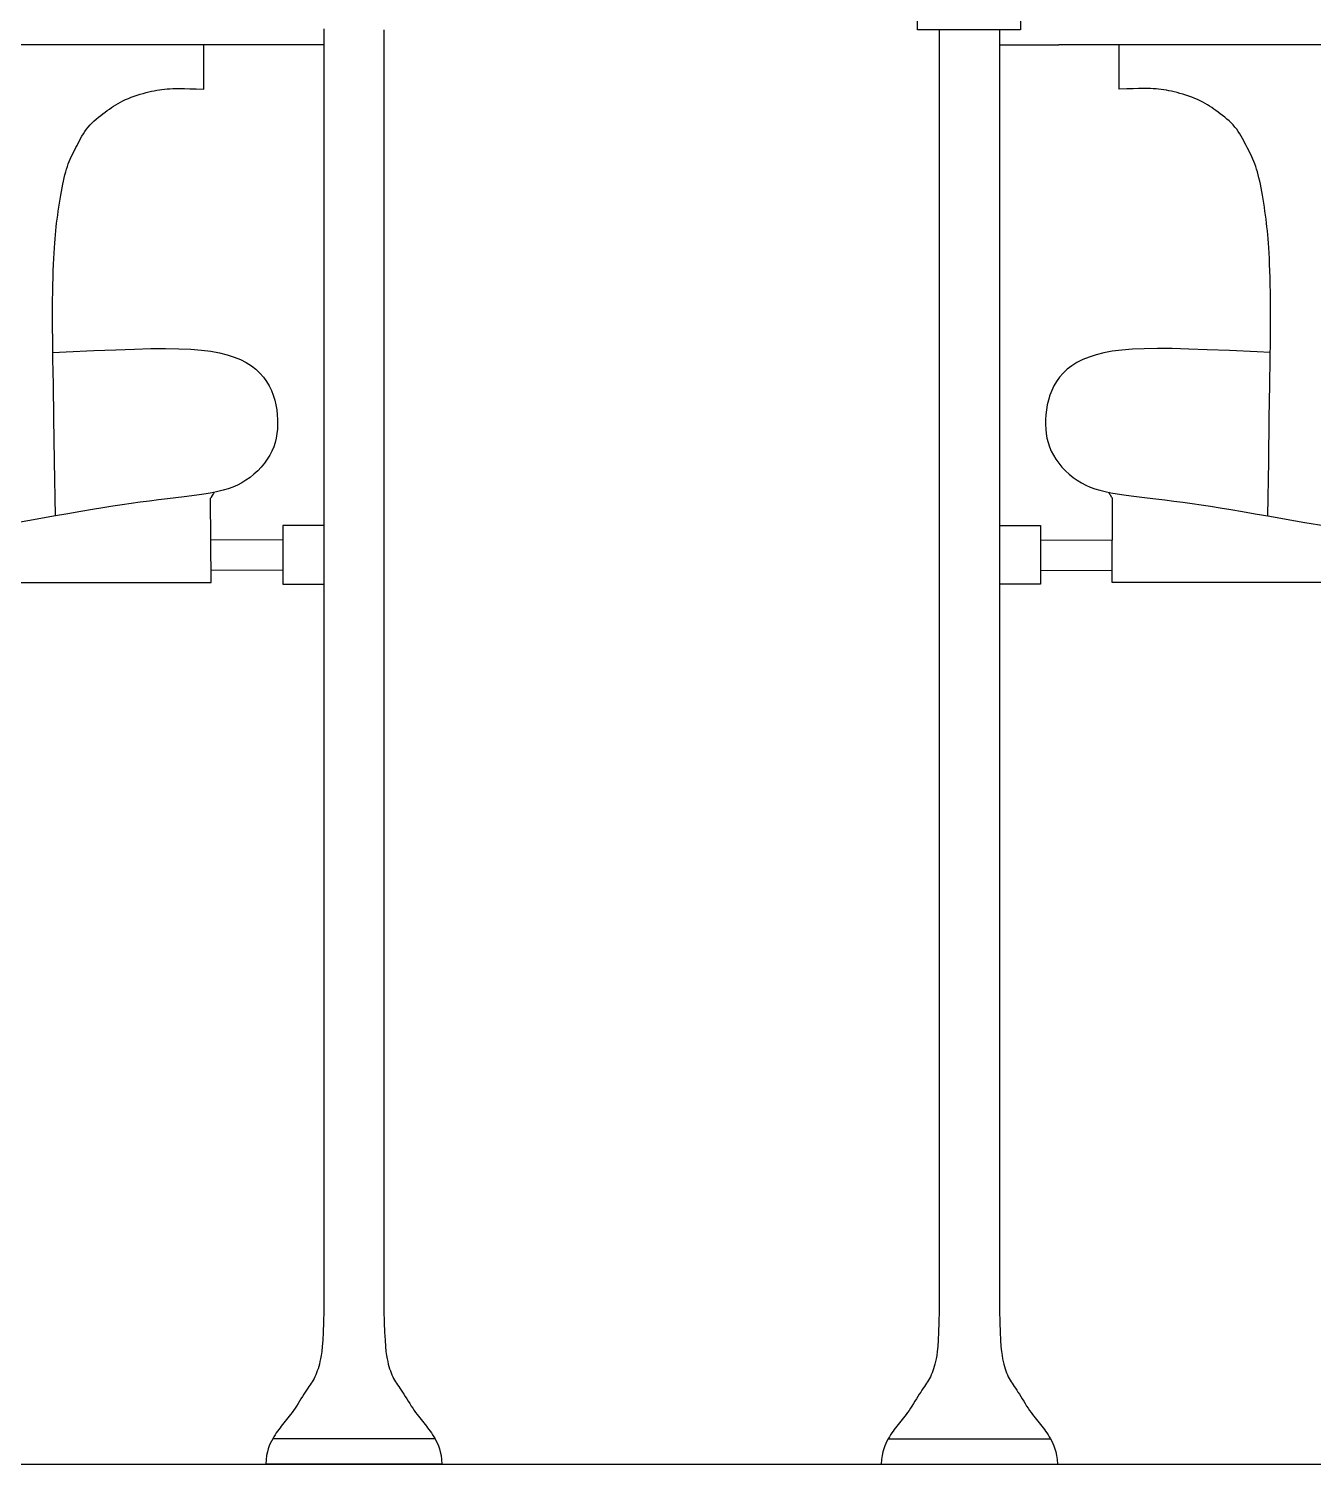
# Model space of a CAD drawing. Header units: millimetres. Extents: x 2056 to 4470, y 1400 to 3101.
# Drawn here: x 2179.197 to 2179.744, y 1446.319 to 1446.929 of the extents above; entities that cross this region are included whole.
import ezdxf

# ---------------------------------------------------------------- set-up
doc = ezdxf.new("R2010")
doc.units = ezdxf.units.MM
doc.layers.add('A-PLAN-2', color=4, linetype='Continuous')
doc.layers.add('A-PLAN-3', color=3, linetype='Continuous')

# ---------------------------------------------------------------- blocks, each defined once
blk = doc.blocks.new('ESCRITORIO CONSULTORIO')
for p, q in [((0.58012, 0.60361, 3.01081), (0.14577, 0.60361, 3.01081)), ((0.86761, 0.60361, 3.01081), (0.89291, 0.60361, 3.01081)), ((1.32726, 0.60361, 3.01081), (0.89291, 0.60361, 3.01081)), ((0.56274, 0.3931, 3.01081), (0.53211, 0.39296, 3.01081)), ((0.88499, 0.3931, 3.01081), (0.91562, 0.39296, 3.01081)), ((0.56274, 0.3802, 3.01081), (0.53217, 0.38006, 3.01081)), ((0.88499, 0.3802, 3.01081), (0.91556, 0.38006, 3.01081)), ((0.62742, 0.01089, 3.01081), (0.55848, 0.01089, 3.01081)), ((0.82031, 0.01089, 3.01081), (0.88925, 0.01089, 3.01081)), ((0.63044, 0, 3.01081), (0.55546, 0, 3.01081)), ((0.81729, 0, 3.01081), (0.89227, 0, 3.01081))]:
    blk.add_line(p, q)
for points in [[(0.1644, 0.67217), (0, 0.67217), (0, 0), (1.49986, 0), (1.49986, 0.67217), (1.28464, 0.67217)], [(0.87658, 0.61004), (0.83267, 0.61004), (0.83267, 0.65581), (0.87658, 0.65581), (0.87658, 0.61004), (0.85463, 0.61004)], [(0.58012, 0.61034), (0.58012, 0.06542)], [(0.60578, 0.61004), (0.60578, 0.06542)], [(0.84195, 0.61004), (0.84195, 0.06542)], [(0.86761, 0.61004), (0.86761, 0.06542)], [(0.52914, 0.58479), (0.52914, 0.60361)], [(0.91859, 0.58479), (0.91859, 0.60361)], [(0.46597, 0.40324), (0.46562, 0.42649), (0.46534, 0.44489), (0.46512, 0.45914), (0.46497, 0.4699), (0.46487, 0.47787), (0.46482, 0.4837), (0.4648, 0.48808), (0.4648, 0.49169), (0.46483, 0.49508), (0.46488, 0.49836), (0.46494, 0.50153), (0.46502, 0.50456), (0.46511, 0.50744), (0.46521, 0.51015), (0.46532, 0.5127), (0.46544, 0.51506), (0.46557, 0.51723), (0.4657, 0.51924), (0.46584, 0.5211), (0.466, 0.52286), (0.46616, 0.52455), (0.46634, 0.52618), (0.46653, 0.5278), (0.46674, 0.52944), (0.46696, 0.53111), (0.4672, 0.53281), (0.46745, 0.53452), (0.46771, 0.53624), (0.46798, 0.53794), (0.46826, 0.53961), (0.46854, 0.54123), (0.46883, 0.54279), (0.46913, 0.54428), (0.46943, 0.54569), (0.46974, 0.54704), (0.47006, 0.54833), (0.47039, 0.54956), (0.47074, 0.55074), (0.4711, 0.55187), (0.47149, 0.55296), (0.4719, 0.55401), (0.47233, 0.55503), (0.47277, 0.55602), (0.47323, 0.55699), (0.47371, 0.55796), (0.47419, 0.55892), (0.47469, 0.55988), (0.47519, 0.56085), (0.47569, 0.56183), (0.47621, 0.56282), (0.47674, 0.56382), (0.4773, 0.56481), (0.47789, 0.56579), (0.47852, 0.56676), (0.4792, 0.56771), (0.47994, 0.56863), (0.48073, 0.56952), (0.48158, 0.57038), (0.48247, 0.57121), (0.48338, 0.57201), (0.48432, 0.57278), (0.48527, 0.57353), (0.48621, 0.57425), (0.48714, 0.57494), (0.48805, 0.57562), (0.48895, 0.57627), (0.48984, 0.5769), (0.49075, 0.5775), (0.49168, 0.57809), (0.49265, 0.57867), (0.49366, 0.57922), (0.49473, 0.57976), (0.49587, 0.58028), (0.49706, 0.58078), (0.49829, 0.58127), (0.49955, 0.58173), (0.50082, 0.58216), (0.50209, 0.58256), (0.50334, 0.58294), (0.50457, 0.58328), (0.50575, 0.58358), (0.5069, 0.58385), (0.50802, 0.58409), (0.50912, 0.58429), (0.51021, 0.58447), (0.5113, 0.58462), (0.51241, 0.58474), (0.51353, 0.58484), (0.51469, 0.58492), (0.51594, 0.58497), (0.51735, 0.585), (0.51899, 0.58501), (0.52092, 0.58499), (0.52321, 0.58495), (0.52593, 0.58488), (0.52914, 0.58479)], [(0.98176, 0.40324), (0.98212, 0.42649), (0.9824, 0.44489), (0.98261, 0.45914), (0.98276, 0.4699), (0.98286, 0.47787), (0.98292, 0.4837), (0.98294, 0.48808), (0.98293, 0.49169), (0.9829, 0.49508), (0.98285, 0.49836), (0.98279, 0.50153), (0.98271, 0.50456), (0.98262, 0.50744), (0.98252, 0.51015), (0.98241, 0.5127), (0.98229, 0.51506), (0.98217, 0.51723), (0.98203, 0.51924), (0.98189, 0.5211), (0.98173, 0.52286), (0.98157, 0.52455), (0.98139, 0.52618), (0.9812, 0.5278), (0.981, 0.52944), (0.98077, 0.53111), (0.98054, 0.53281), (0.98029, 0.53452), (0.98003, 0.53624), (0.97975, 0.53794), (0.97947, 0.53961), (0.97919, 0.54123), (0.9789, 0.54279), (0.9786, 0.54428), (0.9783, 0.54569), (0.97799, 0.54704), (0.97768, 0.54833), (0.97734, 0.54956), (0.977, 0.55074), (0.97663, 0.55187), (0.97624, 0.55296), (0.97584, 0.55401), (0.97541, 0.55503), (0.97496, 0.55602), (0.9745, 0.55699), (0.97402, 0.55796), (0.97354, 0.55892), (0.97304, 0.55988), (0.97254, 0.56085), (0.97204, 0.56183), (0.97152, 0.56282), (0.97099, 0.56382), (0.97043, 0.56481), (0.96984, 0.56579), (0.96921, 0.56676), (0.96853, 0.56771), (0.96779, 0.56863), (0.967, 0.56952), (0.96615, 0.57038), (0.96527, 0.57121), (0.96435, 0.57201), (0.96341, 0.57278), (0.96247, 0.57353), (0.96152, 0.57425), (0.96059, 0.57494), (0.95968, 0.57562), (0.95879, 0.57627), (0.95789, 0.5769), (0.95698, 0.5775), (0.95605, 0.57809), (0.95508, 0.57867), (0.95407, 0.57922), (0.953, 0.57976), (0.95186, 0.58028), (0.95067, 0.58078), (0.94944, 0.58127), (0.94818, 0.58173), (0.94691, 0.58216), (0.94564, 0.58256), (0.94439, 0.58294), (0.94317, 0.58328), (0.94198, 0.58358), (0.94084, 0.58385), (0.93972, 0.58409), (0.93861, 0.58429), (0.93752, 0.58447), (0.93643, 0.58462), (0.93532, 0.58474), (0.9342, 0.58484), (0.93305, 0.58492), (0.93179, 0.58497), (0.93038, 0.585), (0.92874, 0.58501), (0.92681, 0.58499), (0.92452, 0.58495), (0.9218, 0.58488), (0.91859, 0.58479)], [(0.46494, 0.47281), (0.47056, 0.47304), (0.4823, 0.47355), (0.49173, 0.47396), (0.49961, 0.47425), (0.50661, 0.47441), (0.51289, 0.47446), (0.51853, 0.47436), (0.52357, 0.47414), (0.52808, 0.47377), (0.53212, 0.47326), (0.53575, 0.47261), (0.53903, 0.4718), (0.54202, 0.47084), (0.54472, 0.46973), (0.54717, 0.46849), (0.54936, 0.46711), (0.55131, 0.46562), (0.55303, 0.46401), (0.55454, 0.4623), (0.55585, 0.46049), (0.55697, 0.45859), (0.55791, 0.45662), (0.55869, 0.4546), (0.55931, 0.45254), (0.55979, 0.45045), (0.56014, 0.44836), (0.56037, 0.44627), (0.5605, 0.44421), (0.56052, 0.44219), (0.56044, 0.4402), (0.56024, 0.43826), (0.55992, 0.43635), (0.55947, 0.43448), (0.55887, 0.43264), (0.55812, 0.43084), (0.55721, 0.42907), (0.55614, 0.42734), (0.55491, 0.42566), (0.55354, 0.42404), (0.55206, 0.42249), (0.55047, 0.42103), (0.5488, 0.41968), (0.54705, 0.41844), (0.54525, 0.41734), (0.54341, 0.41638), (0.54151, 0.41554), (0.53951, 0.41482), (0.5374, 0.41418), (0.53514, 0.41363), (0.53271, 0.41313), (0.53007, 0.41267), (0.52721, 0.41223), (0.5241, 0.41181), (0.52078, 0.41138), (0.51727, 0.41095), (0.51361, 0.4105), (0.50984, 0.41005), (0.50599, 0.40958), (0.50211, 0.40908), (0.49822, 0.40856), (0.49434, 0.408), (0.49038, 0.40739), (0.48621, 0.40672), (0.48172, 0.40597), (0.47679, 0.40513), (0.4713, 0.40418), (0.46513, 0.4031), (0.45817, 0.40188), (0.45028, 0.40052)], [(0.9828, 0.47281), (0.97717, 0.47304), (0.96543, 0.47355), (0.95601, 0.47396), (0.94812, 0.47425), (0.94112, 0.47441), (0.93484, 0.47446), (0.9292, 0.47436), (0.92416, 0.47414), (0.91965, 0.47377), (0.91561, 0.47326), (0.91198, 0.47261), (0.9087, 0.4718), (0.90571, 0.47084), (0.90301, 0.46973), (0.90057, 0.46849), (0.89838, 0.46711), (0.89643, 0.46562), (0.8947, 0.46401), (0.89319, 0.4623), (0.89188, 0.46049), (0.89076, 0.45859), (0.88982, 0.45662), (0.88904, 0.4546), (0.88842, 0.45254), (0.88794, 0.45045), (0.88759, 0.44836), (0.88736, 0.44627), (0.88724, 0.44421), (0.88721, 0.44219), (0.8873, 0.4402), (0.88749, 0.43826), (0.88781, 0.43635), (0.88827, 0.43448), (0.88886, 0.43264), (0.88961, 0.43084), (0.89052, 0.42907), (0.89159, 0.42734), (0.89282, 0.42566), (0.89419, 0.42404), (0.89567, 0.42249), (0.89726, 0.42103), (0.89894, 0.41968), (0.90068, 0.41844), (0.90248, 0.41734), (0.90432, 0.41638), (0.90622, 0.41554), (0.90822, 0.41482), (0.91033, 0.41418), (0.91259, 0.41363), (0.91503, 0.41313), (0.91766, 0.41267), (0.92052, 0.41223), (0.92363, 0.41181), (0.92696, 0.41138), (0.93047, 0.41095), (0.93412, 0.4105), (0.93789, 0.41005), (0.94174, 0.40958), (0.94562, 0.40908), (0.94951, 0.40856), (0.95339, 0.408), (0.95736, 0.40739), (0.96152, 0.40672), (0.96602, 0.40597), (0.97095, 0.40513), (0.97644, 0.40418), (0.9826, 0.4031), (0.98956, 0.40188), (0.99746, 0.40052), (1.0065, 0.39907)], [(0.27422, 0.37495), (0.53219, 0.37495), (0.53203, 0.41078)], [(0.53203, 0.41078), (0.53241, 0.4113), (0.53281, 0.41191), (0.53315, 0.41245), (0.53342, 0.41293), (0.53364, 0.41332)], [(0.91571, 0.41078), (0.91532, 0.4113), (0.91492, 0.41191), (0.91459, 0.41245), (0.91431, 0.41293), (0.9141, 0.41332)], [(1.02137, 0.37495), (0.91554, 0.37495), (0.91571, 0.41078)], [(0.58012, 0.39916), (0.56274, 0.39916), (0.56274, 0.37427), (0.58012, 0.37427)], [(0.86761, 0.39916), (0.88499, 0.39916), (0.88499, 0.37427), (0.86761, 0.37427)], [(0.58012, 0.06542), (0.58, 0.06033), (0.57986, 0.05616), (0.57969, 0.05279), (0.5795, 0.0501), (0.57929, 0.04797), (0.57906, 0.04628), (0.57881, 0.0449), (0.57855, 0.04371), (0.57829, 0.04261), (0.57801, 0.04158), (0.57771, 0.0406), (0.57741, 0.03969), (0.57708, 0.03882), (0.57675, 0.038), (0.57639, 0.03723), (0.57602, 0.03649), (0.57563, 0.03579), (0.57521, 0.0351), (0.57478, 0.03443), (0.57432, 0.03374), (0.57384, 0.03304), (0.57334, 0.03231), (0.57281, 0.03153), (0.57226, 0.03069), (0.57168, 0.02979), (0.57108, 0.02883), (0.57046, 0.02783), (0.56983, 0.02681), (0.5692, 0.02579), (0.56856, 0.02478), (0.56792, 0.02381), (0.5673, 0.02288), (0.56668, 0.02201), (0.56607, 0.0212), (0.56548, 0.02043), (0.56489, 0.01971), (0.56432, 0.019), (0.56375, 0.01832), (0.56319, 0.01764), (0.56264, 0.01696), (0.56209, 0.01627), (0.56155, 0.01556), (0.56102, 0.01484), (0.56049, 0.01409), (0.55997, 0.01331), (0.55945, 0.01251), (0.55893, 0.01167), (0.55842, 0.01079), (0.55792, 0.00987), (0.55742, 0.00888), (0.55696, 0.0078), (0.55654, 0.00659), (0.55616, 0.00524), (0.55585, 0.0037), (0.55561, 0.00197), (0.55546, 0)], [(0.60578, 0.06542), (0.6059, 0.06033), (0.60604, 0.05616), (0.60621, 0.05279), (0.6064, 0.0501), (0.60662, 0.04797), (0.60685, 0.04628), (0.60709, 0.0449), (0.60735, 0.04371), (0.60762, 0.04261), (0.6079, 0.04158), (0.60819, 0.0406), (0.6085, 0.03969), (0.60882, 0.03882), (0.60916, 0.038), (0.60951, 0.03723), (0.60988, 0.03649), (0.61028, 0.03579), (0.61069, 0.0351), (0.61113, 0.03443), (0.61158, 0.03374), (0.61206, 0.03304), (0.61257, 0.03231), (0.61309, 0.03153), (0.61365, 0.03069), (0.61423, 0.02979), (0.61483, 0.02883), (0.61544, 0.02783), (0.61607, 0.02681), (0.61671, 0.02579), (0.61734, 0.02478), (0.61798, 0.02381), (0.61861, 0.02288), (0.61922, 0.02201), (0.61983, 0.0212), (0.62042, 0.02043), (0.62101, 0.01971), (0.62159, 0.019), (0.62215, 0.01832), (0.62271, 0.01764), (0.62326, 0.01696), (0.62381, 0.01627), (0.62435, 0.01556), (0.62488, 0.01484), (0.62541, 0.01409), (0.62594, 0.01331), (0.62645, 0.01251), (0.62697, 0.01167), (0.62748, 0.01079), (0.62799, 0.00987), (0.62848, 0.00888), (0.62894, 0.0078), (0.62937, 0.00659), (0.62974, 0.00524), (0.63005, 0.0037), (0.63029, 0.00197), (0.63044, 0)], [(0.84195, 0.06542), (0.84183, 0.06033), (0.84169, 0.05616), (0.84152, 0.05279), (0.84133, 0.0501), (0.84112, 0.04797), (0.84089, 0.04628), (0.84064, 0.0449), (0.84039, 0.04371), (0.84012, 0.04261), (0.83984, 0.04158), (0.83954, 0.0406), (0.83924, 0.03969), (0.83892, 0.03882), (0.83858, 0.038), (0.83822, 0.03723), (0.83785, 0.03649), (0.83746, 0.03579), (0.83704, 0.0351), (0.83661, 0.03443), (0.83615, 0.03374), (0.83567, 0.03304), (0.83517, 0.03231), (0.83464, 0.03153), (0.83409, 0.03069), (0.83351, 0.02979), (0.83291, 0.02883), (0.83229, 0.02783), (0.83166, 0.02681), (0.83103, 0.02579), (0.83039, 0.02478), (0.82975, 0.02381), (0.82913, 0.02288), (0.82851, 0.02201), (0.8279, 0.0212), (0.82731, 0.02043), (0.82672, 0.01971), (0.82615, 0.019), (0.82558, 0.01832), (0.82502, 0.01764), (0.82447, 0.01696), (0.82392, 0.01627), (0.82338, 0.01556), (0.82285, 0.01484), (0.82232, 0.01409), (0.8218, 0.01331), (0.82128, 0.01251), (0.82076, 0.01167), (0.82025, 0.01079), (0.81975, 0.00987), (0.81925, 0.00888), (0.81879, 0.0078), (0.81837, 0.00659), (0.81799, 0.00524), (0.81768, 0.0037), (0.81744, 0.00197), (0.81729, 0)], [(0.86761, 0.06542), (0.86773, 0.06033), (0.86787, 0.05616), (0.86804, 0.05279), (0.86823, 0.0501), (0.86845, 0.04797), (0.86868, 0.04628), (0.86892, 0.0449), (0.86918, 0.04371), (0.86945, 0.04261), (0.86973, 0.04158), (0.87002, 0.0406), (0.87033, 0.03969), (0.87065, 0.03882), (0.87099, 0.038), (0.87134, 0.03723), (0.87171, 0.03649), (0.87211, 0.03579), (0.87252, 0.0351), (0.87296, 0.03443), (0.87341, 0.03374), (0.87389, 0.03304), (0.8744, 0.03231), (0.87492, 0.03153), (0.87548, 0.03069), (0.87606, 0.02979), (0.87666, 0.02883), (0.87727, 0.02783), (0.8779, 0.02681), (0.87854, 0.02579), (0.87917, 0.02478), (0.87981, 0.02381), (0.88044, 0.02288), (0.88105, 0.02201), (0.88166, 0.0212), (0.88225, 0.02043), (0.88284, 0.01971), (0.88342, 0.019), (0.88398, 0.01832), (0.88454, 0.01764), (0.8851, 0.01696), (0.88564, 0.01627), (0.88618, 0.01556), (0.88671, 0.01484), (0.88724, 0.01409), (0.88777, 0.01331), (0.88829, 0.01251), (0.8888, 0.01167), (0.88931, 0.01079), (0.88982, 0.00987), (0.89031, 0.00888), (0.89077, 0.0078), (0.8912, 0.00659), (0.89157, 0.00524), (0.89188, 0.0037), (0.89212, 0.00197), (0.89227, 0)]]:
    blk.add_lwpolyline(points)
blk = doc.blocks.new('CORTE B-B')
at = {"layer": 'A-PLAN-2', "elevation": -0.22891}
blk.add_lwpolyline([(-9.0886, -25.5533), (-9.0886, -13.3503)], dxfattribs=at)
at = {"layer": 'A-PLAN-3', "color": 4, "rotation": 90}
blk.add_blockref('ESCRITORIO CONSULTORIO', (-9.0886, -15.02933, -0.22891), dxfattribs=at)

msp = doc.modelspace()

# ---------------------------------------------------------------- block references
at = {"rotation": 270}
msp.add_blockref('CORTE B-B', (2193.77181, 1437.23028), dxfattribs=at)

doc.saveas('drawing.dxf')
